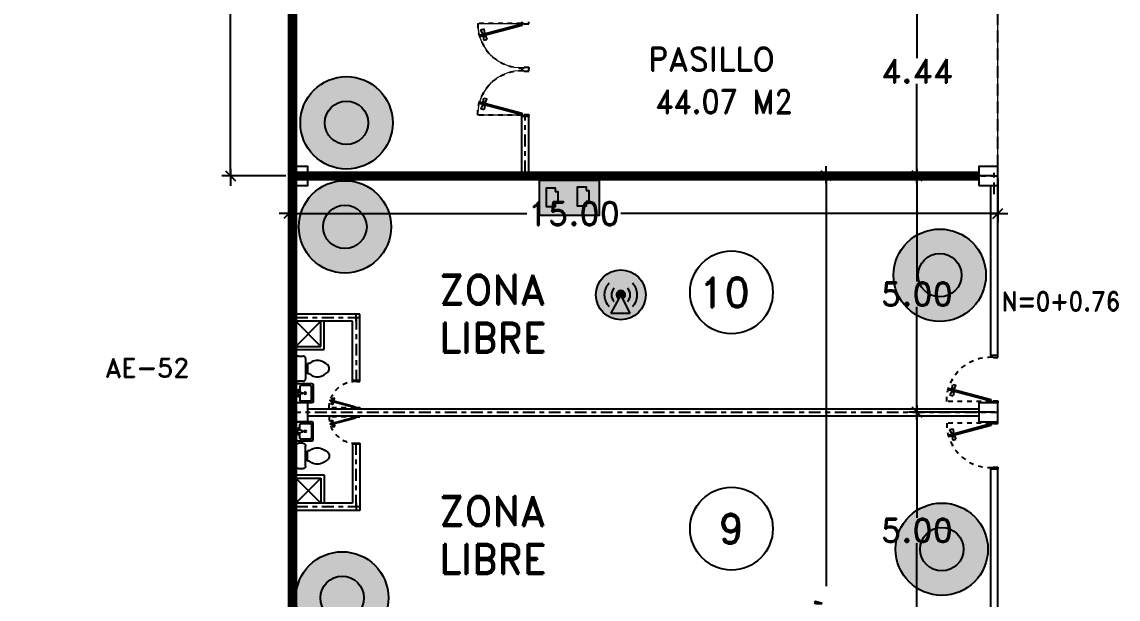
# Model space of a CAD drawing. Header units: millimetres. Extents: x 1590 to 1932, y -48 to 167.
# Drawn here: x 1625.08 to 1648.28, y 89.71 to 101.92 of the extents above; entities that cross this region are included whole.
import ezdxf

# ---------------------------------------------------------------- set-up
doc = ezdxf.new("R2010")
doc.units = ezdxf.units.MM
doc.header["$LTSCALE"] = 0.1
doc.header["$MEASUREMENT"] = 0
doc.header["$PDMODE"] = 35
doc.header["$PDSIZE"] = 0.75
for name, pattern in [('CENTERX2', [4, 2.5, -0.5, 0.5, -0.5]), ('DASHED2', [0.375, 0.25, -0.125]), ('HIDDEN2', [0.1875, 0.125, -0.0625])]:
    doc.linetypes.add(name, pattern=pattern)
doc.layers.get('0').update_dxf_attribs({"linetype": 'CONTINUOUS'})
doc.layers.get('DEFPOINTS').update_dxf_attribs({"linetype": 'CONTINUOUS'})
for name, color, linetype in [('_KTI_CONTROL', 7, 'CONTINUOUS'), ('ACCESSP02', 7, 'CONTINUOUS'), ('CABLEADO', 172, 'CONTINUOUS'), ('CALLES', 3, 'CONTINUOUS'), ('CAMARAS', 253, 'CONTINUOUS'), ('Eth2Salidas', 5, 'CONTINUOUS'), ('HATCH', 1, 'CONTINUOUS'), ('P-FIXT', 1, 'CONTINUOUS'), ('PARED', 4, 'CONTINUOUS'), ('TERRENO', 4, 'CONTINUOUS'), ('TEXT', 3, 'CONTINUOUS')]:
    doc.layers.add(name, color=color, linetype=linetype)
doc.styles.add('ATT', font='txt')
doc.styles.add('ROMAND', font='romand.shx')
doc.dimstyles.new('URBA', dxfattribs={"dimtxt": 20, "dimasz": 0.5, "dimexe": 1.25, "dimexo": 0.63, "dimgap": 0.63, "dimtad": 0, "dimtih": 1, "dimtoh": 1, "dimzin": 1, "dimdsep": 46, "dimtxsty": 'ROMAND', "dimcen": 2.5, "dimclrd": 1, "dimclre": 1, "dimclrt": 3, "dimadec": 0, "dimazin": 0, "dimtfac": 1, "dimtmove": 0, "dimatfit": 3, "dimfxl": 1, "dimtvp": 1, "dimtolj": 1, "dimtzin": 1, "dimarcsym": 0})

# ---------------------------------------------------------------- blocks, each defined once
blk = doc.blocks.new('P-GIRO-D')
at = {"color": 2}
for p, q in [((-0.31, 0.963), (-0.389, 0.952)), ((-0.389, 0.952), (-0.371, 0.884)), ((-0.281, 1.048), (-0.31, 1.041)), ((-0.31, 1.041), (-0.069, 0.142)), ((-0.31, 0.963), (-0.297, 0.915)), ((-0.288, 0.958), (-0.307, 0.953)), ((-0.28, 0.929), (-0.299, 0.924)), ((-0.281, 1.048), (-0.04, 0.15)), ((-0.239, 0.971), (-0.259, 0.966)), ((-0.232, 0.942), (-0.251, 0.937)), ((-0.242, 0.981), (-0.167, 1.011)), ((-0.242, 0.981), (-0.229, 0.933)), ((-0.229, 0.933), (-0.149, 0.944)), ((-0.167, 1.011), (-0.149, 0.944)), ((-0.297, 0.915), (-0.371, 0.884)), ((-1, 0.15), (-0.97, 0.15)), ((-0.96, 0), (-1, 0)), ((-0.97, 0.15), (-0.97, 0.1)), ((-0.97, 0.1), (-0.96, 0.1)), ((-0.96, 0.1), (-0.96, 0)), ((-0.04, 0.15), (-0.069, 0.142)), ((-0.04, 0.1), (-0.04, 0)), ((-0.03, 0.1), (-0.04, 0.1)), ((-0.04, 0), (0, 0)), ((-0.03, 0.15), (-0.03, 0.1)), ((0, 0.15), (-0.03, 0.15))]:
    blk.add_line(p, q, dxfattribs=at)
at = {"color": 1, "linetype": 'HIDDEN2'}
blk.add_line((-0.03, 0.15), (-0.03, 1.08), dxfattribs=at)
blk.add_arc((-0.04, 0.15), 0.93, 89.3839, 180, dxfattribs=at)
blk = doc.blocks.new('15PTOI01')
at = {"color": 0, "linetype": 'ByBlock'}
for p, q in [((2, 10.5), (6, 10.5)), ((0, -8.5), (0, 8.5)), ((8, 8.5), (8, -8.5)), ((9.5, 4.375), (9.5, -4.375)), ((11.25, 4.375), (9.5, 4.375)), ((11.25, -4.375), (9.5, -4.375)), ((6, -10.5), (2, -10.5))]:
    blk.add_line(p, q, dxfattribs=at)
for centre, radius, start, end in [((2, 8.5), 2, 90, 180), ((6, 8.5), 2, 0, 90), ((17.766404, -2.827313), 9.712715, 75.184599, 132.137709), ((13.6875, -12.03125), 19.717859, 49.950272, 70.559965), ((23.458333, 0), 4.229167, 313.602819, 46.397181), ((2, -8.5), 2, 180, 270), ((6, -8.5), 2, 270, 0), ((17.766404, 2.827313), 9.712715, 227.862291, 284.815401), ((13.6875, 12.03125), 19.717859, 289.440035, 310.049728)]:
    blk.add_arc(centre, radius, start, end, dxfattribs=at)
at = {"color": 0, "linetype": 'ByBlock', "style": 'ATT'}
for tag, p, flags in [('ITEM', (0, -23), 3), ('ROOM_NUMBER', (0, -32), 1)]:
    blk.add_attdef(tag, p, '', height=6, dxfattribs=dict(at, flags=flags))
blk = doc.blocks.new('ss1')
at = {"layer": '_KTI_CONTROL', "color": 1}
for points in [[(0.141, 0.122, 0), (0.141, 0.122, 0), (0.141, 0.122, 0), (0.141, 0.122, 0), (0.141, 0.122, 0)], [(0.141, 0.122, 0), (0.141, 0.122, 0), (0.141, 0.122, 0), (0.141, 0.122, 0), (0.141, 0.122, 0), (0.141, 0.122, 0), (0.141, 0.122, 0), (0.141, 0.122, 0), (0.141, 0.122, 0), (0.141, 0.122, 0), (0.141, 0.122, 0)]]:
    blk.add_polyline3d(points, dxfattribs=at)
at = {"layer": '_KTI_CONTROL'}
for points in [[(0.141, 0.122, 0), (0.141, 0.122, 0), (0.141, 0.122, 0), (0.141, 0.122, 0)], [(0.141, 0.122, 0), (0.141, 0.122, 0)]]:
    blk.add_polyline3d(points, dxfattribs=at)
at = {"layer": 'P-FIXT', "xscale": 0.0254, "yscale": 0.0254, "zscale": 0.0254}
blk.add_blockref('15PTOI01', (17.719, 12.528), dxfattribs=at)
blk = doc.blocks.new('15PLAV06')
at = {"color": 0, "linetype": 'ByBlock'}
for p, q in [((0, 8.5), (0, -8.5)), ((16.5, 10), (1.5, 10)), ((2, -1.5), (2, 1.5)), ((7, 0.5), (3, 1.5)), ((4, 1.25), (4, 7.25)), ((4.75, 8), (15.25, 8)), ((7, -0.5), (7, 0.5)), ((16, 7.25), (16, -7.25)), ((18, -8.5), (18, 8.5)), ((1.5, -10), (16.5, -10)), ((3, -1.5), (7, -0.5)), ((4, -7.25), (4, -1.25)), ((15.25, -8), (4.75, -8))]:
    blk.add_line(p, q, dxfattribs=at)
for centre in [(2.5, 2.5), (9.5, 0), (2.5, -2.5)]:
    blk.add_circle(centre, 1, dxfattribs=at)
for centre, radius, start, end in [((1.5, 8.5), 1.5, 90, 180), ((4.75, 7.25), 0.75, 90, 180), ((15.25, 7.25), 0.75, 0, 90), ((16.5, 8.5), 1.5, 0, 90), ((1.5, -8.5), 1.5, 180, 270), ((4.75, -7.25), 0.75, 180, 270), ((15.25, -7.25), 0.75, 270, 0), ((16.5, -8.5), 1.5, 270, 0)]:
    blk.add_arc(centre, radius, start, end, dxfattribs=at)
at = {"color": 0, "linetype": 'ByBlock', "style": 'ATT'}
for tag, p, flags in [('ITEM', (0, -20), 3), ('ROOM_NUMBER', (0, -29), 1)]:
    blk.add_attdef(tag, p, '', height=6, dxfattribs=dict(at, flags=flags))
blk = doc.blocks.new('UTP1$0$DIMBLOCK')
at = {"color": 1}
blk.add_line((-7.5, 0), (10.5, 0), dxfattribs=at)
at = {"color": 4}
blk.add_line((-5.25, -5.25), (5.25, 5.25), dxfattribs=at)
blk = doc.blocks.new('*D106')
at = {"layer": 'CALLES', "color": 1, "linetype": 'Continuous', "lineweight": -2, "transparency": 16777216}
for p, q in [((1630.736, 98.599), (1630.736, 97.685)), ((1645.736, 98.599), (1645.736, 97.685)), ((1630.756, 97.865), (1635.769, 97.865)), ((1645.716, 97.865), (1637.761, 97.865))]:
    blk.add_line(p, q, dxfattribs=at)
at = {"layer": 'DEFPOINTS', "color": 0, "linetype": 'Continuous', "transparency": 16777216}
for p in [(1630.736, 98.662), (1645.736, 98.662), (1645.736, 97.865)]:
    blk.add_point(p, dxfattribs=at)
at = {"layer": 'CALLES', "color": 1, "linetype": 'Continuous', "lineweight": -2, "transparency": 16777216, "xscale": 0.02, "yscale": 0.02, "zscale": 0.02, "rotation": 180}
blk.add_blockref('UTP1$0$DIMBLOCK', (1630.736, 97.865), dxfattribs=at)
at = {"layer": 'CALLES', "color": 1, "linetype": 'Continuous', "lineweight": -2, "transparency": 16777216, "xscale": 0.02, "yscale": 0.02, "zscale": 0.02}
blk.add_blockref('UTP1$0$DIMBLOCK', (1645.736, 97.865), dxfattribs=at)
at = {"layer": 'CALLES', "color": 3, "linetype": 'Continuous', "transparency": 16777216, "insert": (1636.765, 97.865), "char_height": 0.5, "attachment_point": 5, "style": 'ROMAND'}
blk.add_mtext('\\A1;15.00', dxfattribs=at)
blk = doc.blocks.new('*D201')
at = {"layer": 'CALLES', "color": 1, "linetype": 'Continuous', "transparency": 16777216}
for p, q in [((1645.673, 93.662), (1643.846, 93.662)), ((1644.026, 93.642), (1644.026, 91.432)), ((1644.026, 88.682), (1644.026, 90.892)), ((1645.673, 88.662), (1643.846, 88.662))]:
    blk.add_line(p, q, dxfattribs=at)
at = {"layer": 'DEFPOINTS', "color": 0, "linetype": 'Continuous', "transparency": 16777216}
for p in [(1644.026, 93.662), (1645.736, 93.662), (1645.736, 88.662)]:
    blk.add_point(p, dxfattribs=at)
at = {"layer": 'CALLES', "color": 1, "linetype": 'Continuous', "transparency": 16777216, "xscale": 0.02, "yscale": 0.02, "zscale": 0.02}
for p, rotation in [((1644.026, 93.662), 90), ((1644.026, 88.662), 270)]:
    blk.add_blockref('UTP1$0$DIMBLOCK', p, dxfattribs=dict(at, rotation=rotation))
at = {"layer": 'CALLES', "color": 3, "linetype": 'Continuous', "transparency": 16777216, "insert": (1644.026, 91.162), "char_height": 0.5, "attachment_point": 5, "style": 'ROMAND'}
blk.add_mtext('\\A1;5.00', dxfattribs=at)
blk = doc.blocks.new('*D202')
at = {"layer": 'CALLES', "color": 1, "linetype": 'Continuous', "transparency": 16777216}
for p, q in [((1645.673, 98.662), (1643.846, 98.662)), ((1644.026, 98.642), (1644.026, 96.432)), ((1644.026, 93.682), (1644.026, 95.892)), ((1645.673, 93.662), (1643.846, 93.662))]:
    blk.add_line(p, q, dxfattribs=at)
at = {"layer": 'DEFPOINTS', "color": 0, "linetype": 'Continuous', "transparency": 16777216}
for p in [(1644.026, 98.662), (1645.736, 98.662), (1645.736, 93.662)]:
    blk.add_point(p, dxfattribs=at)
at = {"layer": 'CALLES', "color": 1, "linetype": 'Continuous', "transparency": 16777216, "xscale": 0.02, "yscale": 0.02, "zscale": 0.02}
for p, rotation in [((1644.026, 98.662), 90), ((1644.026, 93.662), 270)]:
    blk.add_blockref('UTP1$0$DIMBLOCK', p, dxfattribs=dict(at, rotation=rotation))
at = {"layer": 'CALLES', "color": 3, "linetype": 'Continuous', "transparency": 16777216, "insert": (1644.026, 96.162), "char_height": 0.5, "attachment_point": 5, "style": 'ROMAND'}
blk.add_mtext('\\A1;5.00', dxfattribs=at)
blk = doc.blocks.new('*D315')
at = {"color": 1, "linetype": 'Continuous', "transparency": 16777216}
for p, q in [((1645.407, 103.104), (1643.846, 103.104)), ((1644.026, 103.084), (1644.026, 101.152)), ((1644.026, 98.682), (1644.026, 100.612)), ((1645.282, 98.662), (1643.846, 98.662))]:
    blk.add_line(p, q, dxfattribs=at)
at = {"layer": 'DEFPOINTS', "color": 0, "linetype": 'Continuous', "transparency": 16777216}
for p in [(1644.026, 103.104), (1645.469, 103.104), (1645.344, 98.662)]:
    blk.add_point(p, dxfattribs=at)
at = {"color": 1, "linetype": 'Continuous', "transparency": 16777216, "xscale": 0.02, "yscale": 0.02, "zscale": 0.02}
for p, rotation in [((1644.026, 103.104), 90), ((1644.026, 98.662), 270)]:
    blk.add_blockref('UTP1$0$DIMBLOCK', p, dxfattribs=dict(at, rotation=rotation))
at = {"color": 3, "linetype": 'Continuous', "transparency": 16777216, "insert": (1644.026, 100.882), "char_height": 0.5, "attachment_point": 5, "style": 'ROMAND'}
blk.add_mtext('\\A1;4.44', dxfattribs=at)
blk = doc.blocks.new('*D321')
at = {"color": 1, "linetype": 'Continuous', "transparency": 16777216}
for p, q in [((1630.673, 118.104), (1629.318, 118.104)), ((1629.498, 118.084), (1629.498, 110.041)), ((1629.498, 98.682), (1629.498, 109.501)), ((1630.673, 98.662), (1629.318, 98.662))]:
    blk.add_line(p, q, dxfattribs=at)
at = {"layer": 'DEFPOINTS', "color": 0, "linetype": 'Continuous', "transparency": 16777216}
for p in [(1630.736, 118.104), (1629.498, 98.662), (1630.736, 98.662)]:
    blk.add_point(p, dxfattribs=at)
at = {"color": 1, "linetype": 'Continuous', "transparency": 16777216, "xscale": 0.02, "yscale": 0.02, "zscale": 0.02}
for p, rotation in [((1629.498, 118.104), 90), ((1629.498, 98.662), 270)]:
    blk.add_blockref('UTP1$0$DIMBLOCK', p, dxfattribs=dict(at, rotation=rotation))
at = {"color": 3, "linetype": 'Continuous', "transparency": 16777216, "insert": (1629.498, 109.771), "char_height": 0.5, "attachment_point": 5, "style": 'ROMAND'}
blk.add_mtext('\\A1;19.44', dxfattribs=at)
blk = doc.blocks.new('*D350')
at = {"color": 1, "linetype": 'Continuous', "transparency": 16777216}
for p, q in [((1645.611, 98.662), (1641.926, 98.662)), ((1642.106, 98.642), (1642.106, 89.98)), ((1642.106, 73.682), (1642.106, 84.583)), ((1645.611, 73.662), (1641.926, 73.662))]:
    blk.add_line(p, q, dxfattribs=at)
at = {"layer": 'DEFPOINTS', "color": 0, "linetype": 'Continuous', "transparency": 16777216}
for p in [(1642.106, 98.662), (1645.673, 98.662), (1645.673, 73.662)]:
    blk.add_point(p, dxfattribs=at)
at = {"color": 1, "linetype": 'Continuous', "transparency": 16777216, "xscale": 0.02, "yscale": 0.02, "zscale": 0.02}
for p, rotation in [((1642.106, 98.662), 90), ((1642.106, 73.662), 270)]:
    blk.add_blockref('UTP1$0$DIMBLOCK', p, dxfattribs=dict(at, rotation=rotation))
at = {"color": 3, "linetype": 'Continuous', "transparency": 16777216, "insert": (1642.106, 87.281), "char_height": 0.5, "attachment_point": 5, "rotation": 90, "style": 'ROMAND'}
blk.add_mtext('\\A1;POLIGONO "C"', dxfattribs=at)
blk = doc.blocks.new('dosSALIDAS')
at = {"layer": 'Eth2Salidas', "linetype": 'Continuous'}
h = blk.add_hatch(color=0, dxfattribs=at)
h.dxf.hatch_style = 1
h.paths.add_polyline_path([(0.325, 0), (0, 0), (0, -0.55), (0.325, -0.55)])
h.paths.add_polyline_path([(0.12, -0.171), (0.12, -0.146), (0.079, -0.146), (0.079, -0.065), (0.255, -0.065), (0.255, -0.146), (0.222, -0.146), (0.222, -0.171)], flags=16)
h.paths.add_polyline_path([(0.264, -0.351), (0.264, -0.431), (0.23, -0.431), (0.23, -0.456), (0.128, -0.456), (0.128, -0.431), (0.087, -0.431), (0.087, -0.351)], flags=16)
h = blk.add_hatch(color=256, dxfattribs=at)
h.dxf.hatch_style = 1
h.paths.add_polyline_path([(0.222, -0.171), (0.222, -0.146), (0.255, -0.146), (0.255, -0.065), (0.079, -0.065), (0.079, -0.146), (0.12, -0.146), (0.12, -0.171)])
h = blk.add_hatch(color=256, dxfattribs=at)
h.dxf.hatch_style = 1
h.paths.add_polyline_path([(0.23, -0.456), (0.23, -0.431), (0.264, -0.431), (0.264, -0.351), (0.087, -0.351), (0.087, -0.431), (0.128, -0.431), (0.128, -0.456)])
at = {"layer": 'Eth2Salidas', "color": 18, "linetype": 'Continuous', "true_color": 0x000000}
blk.add_lwpolyline([(0, 0), (0.325, 0), (0.325, -0.55), (0, -0.55)], close=True, dxfattribs=at)
for points in [[(0.12, -0.146), (0.079, -0.146), (0.079, -0.065), (0.255, -0.065), (0.255, -0.146), (0.222, -0.146)], [(0.222, -0.146), (0.222, -0.171), (0.12, -0.171), (0.12, -0.146)], [(0.128, -0.431), (0.087, -0.431), (0.087, -0.351), (0.264, -0.351), (0.264, -0.431), (0.23, -0.431)], [(0.23, -0.431), (0.23, -0.456), (0.128, -0.456), (0.128, -0.431)]]:
    blk.add_lwpolyline(points, dxfattribs=at)
blk = doc.blocks.new('cams')
at = {"layer": 'CAMARAS', "linetype": 'Continuous', "true_color": 0xffffff}
h = blk.add_hatch(color=7, dxfattribs=at)
h.dxf.hatch_style = 1
h.paths.add_polyline_path([(-0.977, 0, 1), (0.977, 0, 1)])
h.paths.add_polyline_path([(0.46, 0, -1), (-0.46, 0, -1)], flags=16)
at = {"layer": 'CAMARAS', "linetype": 'Continuous', "true_color": 0x939598}
h = blk.add_hatch(color=252, dxfattribs=at)
h.dxf.hatch_style = 1
h.paths.add_polyline_path([(-0.46, 0, 1), (0.46, 0, 1)])
at = {"layer": 'CAMARAS', "color": 0, "linetype": 'Continuous'}
for radius in [0.977, 0.977, 0.977, 0.46]:
    blk.add_circle((0, 0), radius, dxfattribs=at)
blk = doc.blocks.new('PuntoAcceso02')
at = {"layer": 'ACCESSP02', "linetype": 'Continuous'}
h = blk.add_hatch(color=256, dxfattribs=at)
h.set_gradient(color1=(237, 31, 36), color2=(247, 171, 174))
h.paths.add_polyline_path([(-0.528, 0, 1), (0.528, 0, 1)])
h.paths.add_polyline_path([(0.042, -0.082), (0.2, -0.388), (-0.209, -0.39), (-0.043, -0.081, -4.049664)], flags=16)
h = blk.add_hatch(color=256, dxfattribs=at)
h.set_gradient(color1=(247, 171, 174), color2=(247, 171, 174))
h.paths.add_polyline_path([(-0.209, -0.39), (0.2, -0.388), (0, 0)])
h = blk.add_hatch(color=256, dxfattribs=at)
h.set_gradient(color1=(153, 27, 30), color2=(237, 31, 36))
h.paths.add_polyline_path([(0, 0), (0.042, -0.082, 4.049664), (-0.043, -0.081)])
at = {"layer": 'ACCESSP02', "color": 18, "linetype": 'Continuous', "true_color": 0x000000}
for p, q in [((0, 0), (-0.209, -0.39)), ((0.2, -0.388), (0, 0)), ((-0.209, -0.39), (0.2, -0.388))]:
    blk.add_line(p, q, dxfattribs=at)
blk.add_circle((0, 0), 0.528, dxfattribs=at)
for radius, start, end in [(0.349, 134.9548, 225.0265), (0.349, 314.9548, 45.0265), (0.199, 134.9548, 225.0265), (0.092, 297.3127, 241.8295), (0.199, 314.9548, 45.0265)]:
    blk.add_arc((0, 0), radius, start, end, dxfattribs=at)

msp = doc.modelspace()

# ---------------------------------------------------------------- linework, layer by layer
at = {"color": 8, "linetype": 'DASHED2', "ltscale": 10}
msp.add_line((1645.7358, 98.8619), (1645.7358, 103.1043), dxfattribs=at)
at = {"color": 4, "linetype": 'Continuous'}
msp.add_line((1645.7358, 93.5869), (1645.7358, 93.7369), dxfattribs=at)
at = {"color": 2, "linetype": 'Continuous'}
for centre in [(1640.1006, 96.1994), (1640.1006, 91.1994)]:
    msp.add_circle(centre, 0.8758, dxfattribs=at)
at = {"layer": 'CABLEADO', "linetype": 'Continuous', "const_width": 0.2}
for points in [[(1630.81, 113.6093), (1630.82, 68.6983)], [(1630.8134, 98.6619), (1645.3358, 98.6619)]]:
    msp.add_lwpolyline(points, dxfattribs=at)
at = {"layer": 'CALLES', "color": 4, "linetype": 'Continuous'}
for points in [[(1630.7358, 98.4619), (1631.1358, 98.4619), (1631.1358, 98.8619), (1630.7358, 98.8619)], [(1645.3358, 98.4619), (1645.7358, 98.4619), (1645.7358, 98.8619), (1645.3358, 98.8619)], [(1630.7358, 93.4619), (1631.1358, 93.4619), (1631.1358, 93.8619), (1630.7358, 93.8619)], [(1645.3358, 93.4619), (1645.7358, 93.4619), (1645.7358, 93.8619), (1645.3358, 93.8619)]]:
    msp.add_lwpolyline(points, close=True, dxfattribs=at)
at = {"layer": 'CAMARAS', "color": 2, "linetype": 'Continuous', "lineweight": 0}
for p, q in [((1630.8858, 103.1043), (1630.8858, 98.8619)), ((1635.6685, 101.8516), (1634.8813, 101.6407)), ((1635.6581, 101.8906), (1635.6685, 101.8516)), ((1634.7702, 101.6109), (1634.7625, 101.6399)), ((1634.7707, 101.611), (1634.7702, 101.6109)), ((1634.8523, 101.6329), (1634.7707, 101.611)), ((1634.7994, 101.7533), (1634.867, 101.7714)), ((1634.8297, 101.6786), (1634.7994, 101.7533)), ((1634.8394, 101.6812), (1634.8297, 101.6786)), ((1634.8446, 101.6619), (1634.8394, 101.6812)), ((1634.8735, 101.6697), (1634.8446, 101.6619)), ((1634.8478, 101.611), (1634.8575, 101.6136)), ((1634.8589, 101.5312), (1634.8478, 101.611)), ((1634.8575, 101.6136), (1634.8523, 101.6329)), ((1634.867, 101.7714), (1634.878, 101.6916)), ((1634.878, 101.6916), (1634.8684, 101.689)), ((1634.8684, 101.689), (1634.8735, 101.6697)), ((1634.8813, 101.6407), (1634.8865, 101.6214)), ((1634.8865, 101.6214), (1634.8961, 101.624)), ((1634.8961, 101.624), (1634.9265, 101.5493)), ((1634.9265, 101.5493), (1634.8589, 101.5312)), ((1635.6608, 100.9506), (1635.7108, 100.9506)), ((1635.6608, 100.9206), (1635.6608, 100.9506)), ((1635.6608, 100.8906), (1635.6608, 100.9206)), ((1635.7108, 100.9506), (1635.7108, 100.9606)), ((1635.7108, 100.9606), (1635.8108, 100.9606)), ((1635.8108, 100.9606), (1635.8108, 100.9206)), ((1635.8108, 100.9206), (1635.8108, 100.8806)), ((1635.7108, 100.8806), (1635.6608, 100.8906)), ((1635.8108, 100.8806), (1635.7108, 100.8806)), ((1634.7625, 100.2013), (1634.7702, 100.2303)), ((1634.7702, 100.2303), (1634.7707, 100.2302)), ((1634.7707, 100.2302), (1634.8523, 100.2083)), ((1634.8478, 100.2302), (1634.8589, 100.31)), ((1634.8575, 100.2276), (1634.8478, 100.2302)), ((1634.8523, 100.2083), (1634.8575, 100.2276)), ((1634.8589, 100.31), (1634.9265, 100.2919)), ((1634.8865, 100.2198), (1634.8813, 100.2005)), ((1634.8961, 100.2172), (1634.8865, 100.2198)), ((1634.9265, 100.2919), (1634.8961, 100.2172)), ((1634.7994, 100.0879), (1634.8297, 100.1626)), ((1634.867, 100.0698), (1634.7994, 100.0879)), ((1634.8297, 100.1626), (1634.8394, 100.16)), ((1634.8394, 100.16), (1634.8446, 100.1793)), ((1634.8446, 100.1793), (1634.8735, 100.1715)), ((1634.878, 100.1496), (1634.867, 100.0698)), ((1634.8735, 100.1715), (1634.8684, 100.1522)), ((1634.8684, 100.1522), (1634.878, 100.1496)), ((1634.8813, 100.2005), (1635.6685, 99.9896)), ((1635.6685, 99.9896), (1635.6581, 99.9506))]:
    msp.add_line(p, q, dxfattribs=at)
at = {"layer": 'CAMARAS', "color": 8, "linetype": 'Continuous', "lineweight": 0}
msp.add_line((1645.7358, 98.8619), (1645.7358, 103.1043), dxfattribs=at)
at = {"layer": 'CAMARAS', "color": 1, "linetype": 'Continuous', "lineweight": 0}
for p, q in [((1634.7308, 101.8906), (1635.6581, 101.8906)), ((1635.6581, 99.9506), (1634.7308, 99.9506))]:
    msp.add_line(p, q, dxfattribs=at)
at = {"layer": 'CAMARAS', "color": 4, "linetype": 'Continuous', "lineweight": 0}
for p, q in [((1635.6608, 98.7369), (1635.6608, 99.9206)), ((1635.8108, 99.9206), (1635.8108, 98.7369)), ((1630.8858, 98.8619), (1631.1358, 98.8619)), ((1631.1358, 98.8619), (1631.1358, 98.7369)), ((1645.3358, 98.7369), (1645.3358, 98.8619)), ((1645.3358, 98.8619), (1645.7358, 98.8619))]:
    msp.add_line(p, q, dxfattribs=at)
at = {"layer": 'CAMARAS', "color": 6, "linetype": 'Continuous', "lineweight": 0}
msp.add_line((1635.6608, 99.9206), (1635.8108, 99.9206), dxfattribs=at)
at = {"layer": 'CAMARAS', "color": 3, "linetype": 'Continuous', "lineweight": 0}
for p, q in [((1631.1358, 98.7369), (1635.6608, 98.7369)), ((1635.8108, 98.7369), (1645.3358, 98.7369))]:
    msp.add_line(p, q, dxfattribs=at)
at = {"layer": 'CAMARAS', "color": 1, "linetype": 'Continuous', "lineweight": 0}
for centre, start, end in [((1635.6608, 101.8806), 179.3839, 195), ((1635.6608, 101.8806), 196.84857, 270), ((1635.6608, 101.8806), 196.84857, 270), ((1635.6608, 99.9606), 90, 163.15143), ((1635.6608, 99.9606), 90, 163.15143), ((1635.6608, 99.9606), 165, 180.6161)]:
    msp.add_arc(centre, 0.93, start, end, dxfattribs=at)
at = {"layer": 'HATCH', "color": 1, "linetype": 'Continuous'}
msp.add_line((1630.7358, 95.3495), (1630.7358, 101.8756), dxfattribs=at)
at = {"layer": 'PARED'}
for p, q in [((1635.6608, 98.7369), (1635.6608, 99.9206)), ((1635.8108, 98.7369), (1635.8108, 99.9206))]:
    msp.add_line(p, q, dxfattribs=at)
at = {"layer": 'PARED', "color": 8, "linetype": 'CENTERX2'}
for p, q in [((1635.7358, 98.7369), (1635.7358, 99.9206)), ((1630.7358, 98.6619), (1645.7358, 98.6619)), ((1645.6608, 98.276), (1645.6608, 98.7369)), ((1632.234, 95.6619), (1630.7358, 95.6619)), ((1632.159, 95.5869), (1632.159, 95.7369)), ((1632.159, 95.6619), (1632.159, 94.3369)), ((1630.7358, 93.6619), (1645.7358, 93.6619)), ((1632.159, 91.6619), (1632.159, 92.9869)), ((1632.234, 91.6619), (1630.7358, 91.6619)), ((1632.159, 91.7369), (1632.159, 91.5869))]:
    msp.add_line(p, q, dxfattribs=at)
at = {"layer": 'PARED', "color": 3}
for p, q in [((1631.1358, 98.7369), (1645.3358, 98.7369)), ((1631.1358, 98.5869), (1645.3358, 98.5869)), ((1630.8858, 95.5869), (1630.8858, 93.8619)), ((1630.7358, 94.3869), (1630.7358, 94.9869)), ((1630.8858, 94.3869), (1630.8858, 94.9869)), ((1631.1358, 93.7369), (1645.3358, 93.7369)), ((1631.1358, 93.5869), (1645.3358, 93.5869)), ((1630.8858, 93.4619), (1630.8858, 91.7369)), ((1630.7358, 92.9369), (1630.7358, 92.3369)), ((1630.8858, 92.9369), (1630.8858, 92.3369))]:
    msp.add_line(p, q, dxfattribs=at)
at = {"layer": 'PARED', "color": 1}
for p, q in [((1630.884, 95.0569), (1631.414, 95.5869)), ((1631.414, 95.0569), (1630.884, 95.5869)), ((1630.7858, 94.3869), (1630.7858, 94.9886)), ((1630.8358, 94.3869), (1630.8358, 94.9886)), ((1630.7858, 92.9369), (1630.7858, 92.3351)), ((1630.8358, 92.9369), (1630.8358, 92.3351)), ((1631.414, 92.2669), (1630.884, 91.7369)), ((1630.884, 92.2669), (1631.414, 91.7369))]:
    msp.add_line(p, q, dxfattribs=at)
at = {"layer": 'PARED', "color": 2}
for p, q in [((1632.234, 94.3369), (1632.084, 94.3369)), ((1632.234, 92.9869), (1632.084, 92.9869))]:
    msp.add_line(p, q, dxfattribs=at)
at = {"layer": 'TERRENO', "color": 4, "linetype": 'Continuous'}
for p, q in [((1630.7358, 74.9207), (1630.7358, 118.1061)), ((1630.8858, 94.9869), (1630.7358, 94.9869)), ((1645.7358, 94.8619), (1645.5858, 94.8619)), ((1630.8858, 94.3869), (1630.7358, 94.3869)), ((1630.8858, 92.9369), (1630.7358, 92.9369)), ((1630.8858, 92.3369), (1630.7358, 92.3369)), ((1645.7358, 92.4611), (1645.5858, 92.4611))]:
    msp.add_line(p, q, dxfattribs=at)
at = {"layer": 'TERRENO', "color": 2, "linetype": 'Continuous'}
for p, q in [((1630.8858, 98.8619), (1630.8858, 103.1043)), ((1630.8858, 93.8619), (1630.8858, 98.4619)), ((1645.5858, 94.8619), (1645.5858, 98.4619)), ((1632.234, 95.7369), (1630.8858, 95.7369)), ((1632.084, 95.5869), (1630.8858, 95.5869)), ((1631.414, 95.0569), (1631.414, 95.5869)), ((1631.484, 94.9869), (1631.484, 95.5869)), ((1632.084, 94.3369), (1632.084, 95.5869)), ((1632.234, 94.3369), (1632.234, 95.7369)), ((1630.884, 95.0569), (1631.414, 95.0569)), ((1630.884, 94.9869), (1631.484, 94.9869)), ((1630.8858, 88.8619), (1630.8858, 93.4619)), ((1632.084, 92.9869), (1632.084, 91.7369)), ((1632.234, 92.9869), (1632.234, 91.5869)), ((1630.884, 92.3369), (1631.484, 92.3369)), ((1631.484, 92.3369), (1631.484, 91.7369)), ((1645.5858, 88.8619), (1645.5858, 92.4611)), ((1630.884, 92.2669), (1631.414, 92.2669)), ((1631.414, 92.2669), (1631.414, 91.7369)), ((1632.084, 91.7369), (1630.8858, 91.7369)), ((1632.234, 91.5869), (1630.8858, 91.5869))]:
    msp.add_line(p, q, dxfattribs=at)
at = {"layer": 'TERRENO', "color": 6, "linetype": 'Continuous'}
for p, q in [((1635.8108, 99.9206), (1635.6608, 99.9206)), ((1645.7358, 94.8619), (1645.7358, 98.7369)), ((1645.7358, 98.5869), (1645.7358, 98.7369)), ((1645.7358, 84.7369), (1645.7358, 92.4611))]:
    msp.add_line(p, q, dxfattribs=at)

# ---------------------------------------------------------------- block references
at = {"color": 1, "linetype": 'Continuous', "xscale": -1, "rotation": 180}
for p in [(1613.1666, 105.2662), (1613.1666, 95.2662)]:
    msp.add_blockref('ss1', p, dxfattribs=at)
at = {"color": 1, "linetype": 'Continuous'}
msp.add_blockref('ss1', (1613.1666, 82.0576), dxfattribs=at)
at = {"layer": 'ACCESSP02', "linetype": 'Continuous'}
msp.add_blockref('PuntoAcceso02', (1637.759, 96.146), dxfattribs=at)
at = {"layer": 'CAMARAS', "color": 0, "linetype": 'Continuous'}
for p in [(1631.9543, 99.7855), (1631.921, 97.5849), (1644.5083, 96.5609), (1644.5505, 90.7645), (1631.8625, 89.7345)]:
    msp.add_blockref('cams', p, dxfattribs=at)
at = {"layer": 'Eth2Salidas', "color": 0, "linetype": 'Continuous', "xscale": 2.294213201718801, "yscale": 2.294213201718801, "zscale": 2.294213201718801, "rotation": 90}
msp.add_blockref('dosSALIDAS', (1636.0358, 97.8254), dxfattribs=at)
at = {"layer": 'P-FIXT', "xscale": -0.02031999999999812, "yscale": 0.02031999999999812, "zscale": 0.02032, "rotation": 180}
msp.add_blockref('15PLAV06', (1630.8858, 94.0651), dxfattribs=at)
at = {"layer": 'P-FIXT', "xscale": 0.02031999999999812, "yscale": 0.02031999999999812, "zscale": 0.02031999999999812}
msp.add_blockref('15PLAV06', (1630.8858, 93.2587), dxfattribs=at)
at = {"layer": 'PARED', "rotation": 90}
for p in [(1635.8108, 101.9206), (1645.7358, 93.4611)]:
    msp.add_blockref('P-GIRO-D', p, dxfattribs=at)
at = {"layer": 'PARED', "xscale": -1, "rotation": 90}
for p in [(1635.8108, 99.9206), (1645.7358, 93.8619)]:
    msp.add_blockref('P-GIRO-D', p, dxfattribs=at)
at = {"layer": 'PARED', "yscale": 0.6, "rotation": 90}
for p, xscale in [((1632.234, 93.7369), -0.6), ((1632.234, 93.5869), 0.6)]:
    msp.add_blockref('P-GIRO-D', p, dxfattribs=dict(at, xscale=xscale))

# ---------------------------------------------------------------- texts
at = {"color": 2, "linetype": 'Continuous', "style": 'ROMAND', "width": 0.9}
msp.add_text('N=0+0.76', height=0.4, dxfattribs=at).set_placement((1645.8133, 95.8073))
at = {"layer": 'TEXT', "style": 'ROMAND'}
for s, height, p in [('PASILLO', 0.5, (1638.3376, 100.8826)), ('ZONA ', 0.625, (1633.9164, 95.9428)), ('10', 0.625, (1639.418, 95.8851)), ('LIBRE', 0.625, (1633.9164, 94.9283)), ('ZONA ', 0.625, (1633.9164, 91.2592)), ('9', 0.625, (1639.8301, 90.8851)), ('LIBRE', 0.625, (1633.9164, 90.2447))]:
    msp.add_text(s, height=height, dxfattribs=at).set_placement(p)
at = {"layer": 'TEXT', "style": 'ROMAND', "width": 0.9}
msp.add_text('44.07 M2', height=0.5, dxfattribs=at).set_placement((1638.4828, 99.9854))
at = {"layer": 'TEXT', "color": 2, "style": 'ROMAND'}
msp.add_text('AE-52', height=0.4, dxfattribs=at).set_placement((1626.8463, 94.4014))

# ---------------------------------------------------------------- dimensions: what is measured, and where the dimension line sits
at = {"color": 7, "linetype": 'Continuous'}
for base, p1, p2, override, picture, middle in [((1629.4984, 98.6619), (1630.7358, 118.1043), (1630.7358, 98.6619), {"dimtxt": 0.5, "dimasz": 0.02, "dimexe": 0.18, "dimexo": 0.0625, "dimgap": 0.02, "dimzin": 0, "dimblk1": 'UTP1$0$DIMBLOCK', "dimblk2": 'UTP1$0$DIMBLOCK', "dimsah": 1, "dimcen": 0.09, "dimtdec": 4, "dimtofl": 0, "dimtvp": 0, "dimtzin": 0}, '*D321', (1629.4984, 109.7708)), ((1644.0262, 103.1043), (1645.3441, 98.6619), (1645.4691, 103.1043), {"dimtxt": 0.5, "dimasz": 0.02, "dimexe": 0.18, "dimexo": 0.0625, "dimgap": 0.02, "dimzin": 0, "dimblk1": 'UTP1$0$DIMBLOCK', "dimblk2": 'UTP1$0$DIMBLOCK', "dimsah": 1, "dimcen": 0.09, "dimtdec": 4, "dimtofl": 0, "dimtmove": 1, "dimtvp": 0, "dimtzin": 0}, '*D315', (1644.0262, 100.8823))]:
    dim = msp.add_linear_dim(base=base, p1=p1, p2=p2, angle=90, dimstyle='URBA', override=override, dxfattribs=at)
    dim.commit()
    dim.dimension.update_dxf_attribs({"geometry": picture, "text_midpoint": middle, "dimtype": 160})
at = {"color": 3, "linetype": 'Continuous'}
dim = msp.add_linear_dim(base=(1642.1065, 98.6619), p1=(1645.6733, 73.6619), p2=(1645.6733, 98.6619), angle=90, text='POLIGONO "C"', dimstyle='URBA', override={"dimtxt": 0.5, "dimasz": 0.02, "dimexe": 0.18, "dimexo": 0.0625, "dimgap": 0.02, "dimzin": 0, "dimblk1": 'UTP1$0$DIMBLOCK', "dimblk2": 'UTP1$0$DIMBLOCK', "dimsah": 1, "dimcen": 0.09, "dimtdec": 4, "dimtofl": 0, "dimtvp": 0, "dimtzin": 0}, dxfattribs=at)
dim.commit()
dim.dimension.update_dxf_attribs({"geometry": '*D350', "text_midpoint": (1642.1065, 87.2811), "dimtype": 160, "text_rotation": 90})
at = {"layer": 'CALLES', "color": 2, "linetype": 'Continuous'}
for base, p1, p2, picture, middle in [((1644.0262, 98.6619), (1645.7358, 93.6619), (1645.7358, 98.6619), '*D202', (1644.0262, 96.1619)), ((1644.0262, 93.6619), (1645.7358, 88.6619), (1645.7358, 93.6619), '*D201', (1644.0262, 91.1619))]:
    dim = msp.add_linear_dim(base=base, p1=p1, p2=p2, angle=90, dimstyle='URBA', override={"dimtxt": 0.5, "dimasz": 0.02, "dimexe": 0.18, "dimexo": 0.0625, "dimgap": 0.02, "dimzin": 0, "dimblk1": 'UTP1$0$DIMBLOCK', "dimblk2": 'UTP1$0$DIMBLOCK', "dimsah": 1, "dimcen": 0.09, "dimtdec": 4, "dimtofl": 0, "dimtmove": 1, "dimtvp": 0, "dimtzin": 0}, dxfattribs=at)
    dim.commit()
    dim.dimension.update_dxf_attribs({"geometry": picture, "text_midpoint": middle})
at = {"layer": 'CALLES', "color": 6, "linetype": 'Continuous'}
dim = msp.add_linear_dim(base=(1645.7358, 97.8654), p1=(1630.7358, 98.6619), p2=(1645.7358, 98.6619), dimstyle='URBA', override={"dimtxt": 0.5, "dimasz": 0.02, "dimexe": 0.18, "dimexo": 0.0625, "dimgap": 0.02, "dimzin": 0, "dimblk1": 'UTP1$0$DIMBLOCK', "dimblk2": 'UTP1$0$DIMBLOCK', "dimsah": 1, "dimcen": 0.09, "dimtdec": 4, "dimtofl": 0, "dimtvp": 0, "dimtzin": 0}, dxfattribs=at)
dim.commit()
dim.dimension.update_dxf_attribs({"geometry": '*D106', "text_midpoint": (1636.7648, 97.8654), "dimtype": 160})

doc.saveas('drawing.dxf')
